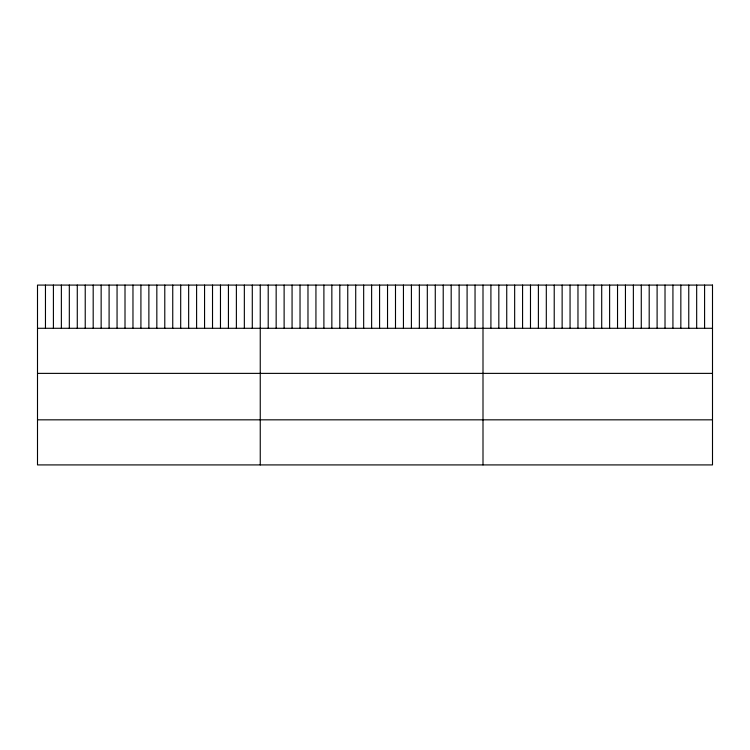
<?xml version="1.0" encoding="UTF-8"?>
<svg xmlns="http://www.w3.org/2000/svg" width="750" height="750" viewBox="0 0 750 750"><rect width="100%" height="100%" fill="white"/><g stroke="black" fill="none" stroke-linecap="round" stroke-linejoin="round"><path stroke-width="1.12" d="M37.5 328.284L712.5 328.284M37.5 373.378L712.5 373.378M37.5 419.831L712.5 419.831M704.587 285.084L704.587 328.284M696.675 285.084L696.675 328.284M688.762 285.084L688.762 328.284M680.841 285.084L680.841 328.284M672.928 285.084L672.928 328.284M665.016 285.084L665.016 328.284M657.103 285.084L657.103 328.284M649.191 285.084L649.191 328.284M641.278 285.084L641.278 328.284M633.366 285.084L633.366 328.284M625.444 285.084L625.444 328.284M617.531 285.084L617.531 328.284M609.619 285.084L609.619 328.284M601.706 285.084L601.706 328.284M593.794 285.084L593.794 328.284M585.881 285.084L585.881 328.284M577.969 285.084L577.969 328.284M570.056 285.084L570.056 328.284M562.134 285.084L562.134 328.284M554.222 285.084L554.222 328.284M546.309 285.084L546.309 328.284M538.397 285.084L538.397 328.284M530.484 285.084L530.484 328.284M522.572 285.084L522.572 328.284M514.659 285.084L514.659 328.284M506.737 285.084L506.737 328.284M498.825 285.084L498.825 328.284M490.912 285.084L490.912 328.284M483 285.084L483 464.916M475.041 285.084L475.041 328.284M467.091 285.084L467.091 328.284M459.131 285.084L459.131 328.284M451.181 285.084L451.181 328.284M443.222 285.084L443.222 328.284M435.272 285.084L435.272 328.284M427.312 285.084L427.312 328.284M419.353 285.084L419.353 328.284M411.403 285.084L411.403 328.284M403.444 285.084L403.444 328.284M395.494 285.084L395.494 328.284M387.534 285.084L387.534 328.284M379.584 285.084L379.584 328.284M371.625 285.084L371.625 328.284M363.666 285.084L363.666 328.284M355.716 285.084L355.716 328.284M347.756 285.084L347.756 328.284M339.806 285.084L339.806 328.284M331.847 285.084L331.847 328.284M323.897 285.084L323.897 328.284M315.938 285.084L315.938 328.284M307.978 285.084L307.978 328.284M300.028 285.084L300.028 328.284M292.069 285.084L292.069 328.284M284.119 285.084L284.119 328.284M276.159 285.084L276.159 328.284M268.209 285.084L268.209 328.284M260.25 285.084L260.25 464.916M252.291 285.084L252.291 328.284M244.341 285.084L244.341 328.284M236.381 285.084L236.381 328.284M228.431 285.084L228.431 328.284M220.472 285.084L220.472 328.284M212.522 285.084L212.522 328.284M204.562 285.084L204.562 328.284M196.603 285.084L196.603 328.284M188.653 285.084L188.653 328.284M180.694 285.084L180.694 328.284M172.744 285.084L172.744 328.284M164.784 285.084L164.784 328.284M156.834 285.084L156.834 328.284M148.875 285.084L148.875 328.284M140.916 285.084L140.916 328.284M132.966 285.084L132.966 328.284M125.006 285.084L125.006 328.284M117.056 285.084L117.056 328.284M109.097 285.084L109.097 328.284M101.147 285.084L101.147 328.284M93.188 285.084L93.188 328.284M85.228 285.084L85.228 328.284M77.278 285.084L77.278 328.284M69.319 285.084L69.319 328.284M61.369 285.084L61.369 328.284M53.409 285.084L53.409 328.284M45.459 285.084L45.459 328.284M712.5 285.084L37.5 285.084L37.5 464.916L712.5 464.916L712.5 285.084"/></g></svg>
